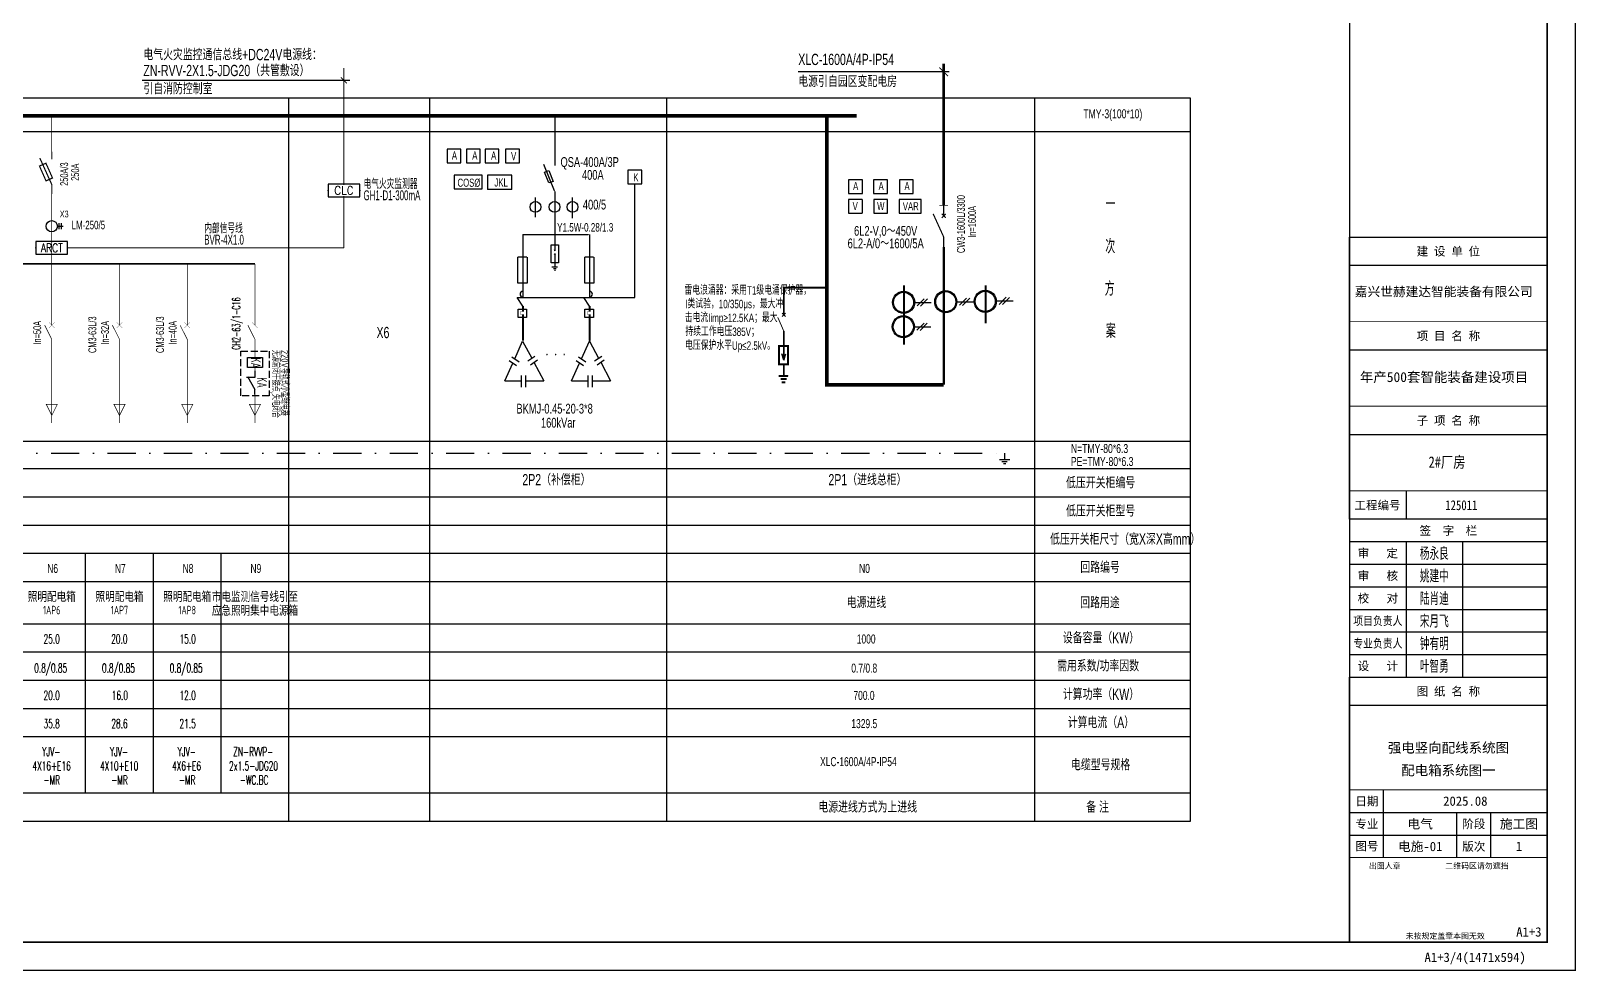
# Model space of a CAD drawing. Extents: x -1396510 to 1250330, y -1892470 to 1623980.
# Drawn here: x -563134 to -508375, y -598815 to -565483 of the extents above; entities that cross this region are included whole.
import ezdxf
from ezdxf.enums import TextEntityAlignment as Align

# ---------------------------------------------------------------- set-up
doc = ezdxf.new("R2010")
doc.units = 0
doc.header["$LTSCALE"] = 1000
doc.header["$MEASUREMENT"] = 0
for name, pattern in [('1#标准层核心筒$0$ADE户型核心筒-标准层$0$DASH', [0.35, 0.25, -0.1]), ('CONTINOUS', [0]), ('DASH', [0.35, 0.25, -0.1]), ('DASHDOTX2', [2, 1, -0.5, 0, -0.5])]:
    doc.linetypes.add(name, pattern=pattern)
doc.layers.get('Defpoints').update_dxf_attribs({"color": 210})
for name, color, linetype in [('-DS 电气', 130, 'Continuous'), ('0-cxFrame', 155, 'Continuous'), ('1', 161, 'Continuous'), ('DIM1', 3, 'Continuous'), ('ELEMENT', 3, 'Continuous'), ('PUB_TEXT', 7, 'Continuous'), ('qianming', 155, 'Continuous'), ('TEL_TEXT', 7, 'Continuous'), ('WIRE-照明', 1, 'Continuous'), ('电气标注', 6, 'Continuous'), ('电气系统图', 7, 'Continuous'), ('经纶图框—文字', 3, 'Continuous')]:
    doc.layers.add(name, color=color, linetype=linetype)
doc.layers.add('0-cxText', color=131, linetype='Continuous', lineweight=25)
doc.styles.add('_TEL_DIM', font='SIMPLEX', dxfattribs={"width": 0.8, "height": 3.5, "bigfont": 'HZTXT'})
doc.styles.add('BZHZ', font='bzxw', dxfattribs={"width": 0.8, "bigfont": 'bzhz'})
doc.styles.add('cx_biaoti', font='')
doc.styles.add('cx_tuming', font='simhei.ttf')
doc.styles.add('cx_tuqian1', font='')
doc.styles.add('GPS', font='gbenor.shx', dxfattribs={"width": 0.8, "bigfont": 'gbcbig.shx'})
doc.styles.add('HZ', font='hz100.shx', dxfattribs={"width": 0.7, "bigfont": 'h-z.shx'})
doc.styles.add('ROMANS', font='romans.shx')
doc.styles.add('SJS', font='@jxhc_en.shx', dxfattribs={"width": 0.71, "bigfont": '@jxhc_cn.shx'})
doc.styles.get("Standard").update_dxf_attribs({"font": 'gbenor.shx', "bigfont": 'gbcbig.shx'})
doc.styles.add('SYS', font='txt', dxfattribs={"width": 0.7})
doc.styles.add('TKJY_宋体', font='', dxfattribs={"width": 0.8})
doc.styles.add('TS', font='tssdeng.shx', dxfattribs={"width": 0.9, "bigfont": 'tssdchn.shx'})
doc.styles.add('黑体', font='simhei.ttf', dxfattribs={"height": 12})
doc.styles.get('cx_biaoti').set_extended_font_data('SimSun')
doc.styles.get('cx_tuqian1').set_extended_font_data('SimSun')
doc.styles.get('TKJY_宋体').set_extended_font_data('SimSun')

# ---------------------------------------------------------------- blocks, each defined once
blk = doc.blocks.new('S-370')
at = {"color": 3, "linetype": 'Continuous'}
blk.add_line((2.5, -6.25), (5, -6.25), dxfattribs=at)
at = {"color": 3, "linetype": 'Continuous', "const_width": 0.3}
blk.add_lwpolyline([(0, 0), (0, -12.5)], dxfattribs=at)
at = {"color": 3, "linetype": 'Continuous'}
blk.add_circle((0, -6.25), 2.5, dxfattribs=at)
at = {"layer": 'DIM1', "color": 4, "linetype": 'Continuous', "style": 'SYS', "width": 0.7, "flags": 1}
for tag in ['XYVALUE', 'VALUE']:
    blk.add_attdef(tag, text='', height=0.02, dxfattribs=at).set_placement((1.25, 3), align=Align.MIDDLE)
blk = doc.blocks.new('0208D')
at = {"color": 3, "linetype": 'Continuous', "const_width": 0.3}
blk.add_lwpolyline([(0, -7.5), (0, 0)], dxfattribs=at)
blk.add_lwpolyline([(0, -7.5), (2.5, -2.5), (-2.5, -2.5)], close=True, dxfattribs=at)
blk = doc.blocks.new('1107AA')
at = {"color": 3, "linetype": 'CONTINOUS'}
for points, const_width in [([(0, 0), (0, -3.75)], 0.3), ([(0, -10), (-3.16, -3.75)], 0.3), ([(1.25, -2.5), (-1.25, -5)], 0.1), ([(-1.25, -2.5), (1.25, -5)], 0.1), ([(0, -12.5), (0, -10)], 0.3)]:
    blk.add_lwpolyline(points, dxfattribs=dict(at, const_width=const_width))
at = {"color": 1, "linetype": 'CONTINOUS', "style": 'ROMANS', "width": 0.7, "flags": 8}
blk.add_attdef('QF10', (3.75, -7.5), '', height=2.5, dxfattribs=at)
blk = doc.blocks.new('A$C5D577B06')
at = {"layer": '电气系统图', "color": 3}
for p, q in [((1125, 450), (0, 450)), ((0, 450), (0, 0)), ((0, 0), (1125, 0)), ((1125, 0), (1125, 450))]:
    blk.add_line(p, q, dxfattribs=at)
for p in [(0, 225), (562, 450), (562, 0), (1125, 225)]:
    blk.add_point(p, dxfattribs=at)
at = {"layer": '电气系统图', "color": 3, "style": '_TEL_DIM'}
blk.add_attdef('RCD', text='', height=300, dxfattribs=at).set_placement((562, 225), align=Align.MIDDLE_CENTER)
at = {"layer": '电气系统图', "color": 3, "style": '_TEL_DIM', "flags": 1}
blk.add_attdef('A', text='', height=0.015, dxfattribs=at).set_placement((562, 0), align=Align.MIDDLE_CENTER)
blk = doc.blocks.new('$element$00000580')
at = {"const_width": 0.028}
for points in [[(0, 0), (0, -0.183)], [(-0.291, -0.342), (-0.139, -0.275), (0.017, -0.625), (-0.136, -0.693), (-0.291, -0.342)], [(0, -1), (0, -0.78), (-0.283, -0.152)]]:
    blk.add_lwpolyline(points, dxfattribs=at)
at = {"flags": 9}
blk.add_attdef('S', (0, 0), '', height=0.00000667, dxfattribs=at)
blk = doc.blocks.new('$element$00000576')
at = {"const_width": 0.028}
for points in [[(0, 0), (0, -0.25)], [(0, -1), (0, -0.75), (-0.25, -0.2)], [(-0.047, -0.297), (0.047, -0.203)], [(-0.047, -0.203), (0.047, -0.297)]]:
    blk.add_lwpolyline(points, dxfattribs=at)
at = {"flags": 9}
blk.add_attdef('S', (0, 0), '', height=0.00000667, dxfattribs=at)
blk = doc.blocks.new('20220821.11300300')
at = {"layer": '-DS 电气', "color": 0, "linetype": '1#标准层核心筒$0$ADE户型核心筒-标准层$0$DASH'}
for p, q in [((0, 1000), (1584, 1000)), ((0, 0), (0, 1000)), ((1584, 1000), (1584, 0)), ((1584, 0), (0, 0))]:
    blk.add_line(p, q, dxfattribs=at)
at = {"layer": '-DS 电气', "color": 0}
for p, q in [((227, 236), (227, 764)), ((227, 764), (582, 764)), ((582, 764), (582, 236)), ((582, 236), (227, 236)), ((698, 500), (940, 500)), ((903, 230), (1370, 500)), ((1542, 500), (1370, 500))]:
    blk.add_line(p, q, dxfattribs=at)
at = {"layer": '-DS 电气', "color": 0, "linetype": 'DASH', "ltscale": 2.5}
blk.add_line((940, 500), (940, 201), dxfattribs=at)
at = {"layer": '-DS 电气', "color": 0, "style": 'GPS', "width": 0.7}
blk.add_text('KA', height=350, dxfattribs=at).set_placement((235, 357))
blk.add_text('KA', height=350, dxfattribs=at).set_placement((1117, 575), align=Align.CENTER)
blk = doc.blocks.new('zjcx_lan_qianzi(Dragon)')
for p, q in [((-7000, 4800), (0, 4800)), ((-5000, 4800), (-5000, 0)), ((-3000, 4800), (-3000, 0)), ((-7000, 4000), (0, 4000)), ((-7000, 3200), (0, 3200)), ((-7000, 2400), (0, 2400)), ((-7000, 1600), (0, 1600)), ((-7000, 800), (0, 800))]:
    blk.add_line(p, q)
at = {"const_width": 30}
blk.add_lwpolyline([(-7000, 5600), (0, 5600)], dxfattribs=at)
blk.add_lwpolyline([(-7000, 5600), (0, 5600), (0, 0), (-7000, 0)], close=True, dxfattribs=at)
at = {"style": 'cx_biaoti'}
for s, p in [('签  字  栏', (-3500, 5200)), ('审   定', (-6000, 4400)), ('审   核', (-6000, 3600)), ('校   对', (-6000, 2800)), ('设   计', (-6000, 400))]:
    blk.add_text(s, height=300, dxfattribs=at).set_placement(p, align=Align.MIDDLE)
at = {"style": 'cx_biaoti', "width": 0.85}
for s, p in [('项目负责人', (-6000, 2000)), ('专业负责人', (-6000, 1200))]:
    blk.add_text(s, height=300, dxfattribs=at).set_placement(p, align=Align.MIDDLE)
blk = doc.blocks.new('T-签字(Dragon)')
at = {"layer": '0-cxFrame'}
blk.add_blockref('zjcx_lan_qianzi(Dragon)', (0, 0), dxfattribs=at)
at = {"layer": 'qianming', "style": 'BZHZ', "width": 0.8}
for s, p in [('杨永良', (-4000, 4400)), ('姚建中', (-4000, 3600)), ('陆肖迪', (-4000, 2800)), ('宋月飞', (-4000, 2000)), ('钟有明', (-4000, 1200)), ('叶智勇', (-4000, 400))]:
    blk.add_text(s, height=450, dxfattribs=at).set_placement(p, align=Align.MIDDLE)
blk = doc.blocks.new('zjcx_lan_tuming(Dragon)')
for p, q in [((-7000, 8400), (0, 8400)), ((-5800, 3000), (-5800, 5400)), ((-7000, 4600), (0, 4600)), ((-3200, 3000), (-3200, 4600)), ((-2000, 3000), (-2000, 4600)), ((-7000, 3800), (0, 3800))]:
    blk.add_line(p, q)
at = {"const_width": 30}
for points in [[(-7000, 9400), (0, 9400)], [(-7000, 5400), (0, 5400)], [(-7000, 3000), (0, 3000)], [(-7000, 0), (0, 0)]]:
    blk.add_lwpolyline(points, dxfattribs=at)
blk.add_lwpolyline([(-7000, 9400), (0, 9400), (0, 0), (-7000, 0)], close=True)
at = {"style": 'cx_biaoti'}
for s, p in [('图 纸 名 称', (-3500, 8900)), ('日期', (-6388, 5000)), ('专业', (-6388, 4200)), ('阶段', (-2600, 4200)), ('图号', (-6388, 3400)), ('版次', (-2600, 3400))]:
    blk.add_text(s, height=300, dxfattribs=at).set_placement(p, align=Align.MIDDLE)
for s, p in [('出图人章', (-6316, 2607)), ('二维码区请勿遮挡', (-3609, 2607)), ('未按规定盖章本图无效', (-5013, 120))]:
    blk.add_text(s, height=200, dxfattribs=at).set_placement(p)
blk = doc.blocks.new('T-图签(Dragon)')
blk.add_blockref('zjcx_lan_tuming(Dragon)', (0, 0))
at = {"color": 3, "style": 'cx_biaoti'}
for s, p in [('2025.08', (-2900, 5000)), ('电气', (-4500, 4200)), ('施工图', (-1000, 4200))]:
    blk.add_text(s, height=330, dxfattribs=at).set_placement(p, align=Align.MIDDLE)
blk = doc.blocks.new('zjcx_lan_xiangmu(Dragon)')
for p, q in [((-7000, 9000), (0, 9000)), ((-7000, 6000), (0, 6000)), ((-7000, 3000), (0, 3000)), ((-5000, 1000), (-5000, 0))]:
    blk.add_line(p, q)
at = {"const_width": 30}
for points in [[(-7000, 10000), (0, 10000)], [(-7000, 7000), (0, 7000)], [(-7000, 7000), (0, 7000)], [(-7000, 4000), (0, 4000)], [(-7000, 4000), (0, 4000)], [(-7000, 1000), (0, 1000)], [(-7000, 0), (0, 0)]]:
    blk.add_lwpolyline(points, dxfattribs=at)
blk.add_lwpolyline([(-7000, 10000), (0, 10000), (0, 0), (-7000, 0)], close=True)
at = {"style": 'cx_biaoti'}
for s, p in [('建 设 单 位', (-3500, 9500)), ('项 目 名 称', (-3500, 6500)), ('子 项 名 称', (-3500, 3500)), ('工程编号', (-6013, 500))]:
    blk.add_text(s, height=300, dxfattribs=at).set_placement(p, align=Align.MIDDLE)
blk = doc.blocks.new('T-项目(Dragon)')
blk.add_blockref('zjcx_lan_xiangmu(Dragon)', (0, 0))
at = {"color": 3, "style": 'cx_tuming'}
for s, height, p in [('嘉兴世赫建达智能装备有限公司', 330, (-6816, 7901)), ('年产500套智能装备建设项目 ', 350, (-6638, 4859))]:
    blk.add_text(s, height=height, dxfattribs=at).set_placement(p)
at = {"layer": '经纶图框—文字', "color": 4, "style": 'TKJY_宋体', "width": 0.8}
blk.add_text('125011', height=350, dxfattribs=at).set_placement((-3042, 316), align=Align.CENTER)
blk = doc.blocks.new('zjcx_T1(Dragon)')
at = {"layer": '0-cxFrame', "const_width": 50}
blk.add_lwpolyline([(-7000, 0), (0, 0), (0, 57400), (-7000, 57400)], close=True, dxfattribs=at)
at = {"layer": '0-cxFrame'}
for name, p in [('T-项目(Dragon)', (0, 15000)), ('T-签字(Dragon)', (0, 9400)), ('T-图签(Dragon)', (0, 0))]:
    blk.add_blockref(name, p, dxfattribs=at)
blk = doc.blocks.new('TK22.A1+3 L(Dragon)')
at = {"layer": '0-cxFrame', "color": 7, "const_width": 0.5}
blk.add_lwpolyline([(0, 0), (-1471, 0), (-1471, 594), (0, 594)], close=True, dxfattribs=at)
at = {"layer": '0-cxFrame', "const_width": 0.5}
for points in [[(-80, 10), (-1451, 10), (-1451, 584), (-80, 584)], [(-10, 10), (-80, 10), (-80, 584), (-10, 584)]]:
    blk.add_lwpolyline(points, close=True, dxfattribs=at)
at = {"layer": '0-cxFrame', "xscale": 0.01, "yscale": 0.01, "zscale": 0.01}
blk.add_blockref('zjcx_T1(Dragon)', (-10, 10), dxfattribs=at)
at = {"style": '黑体', "flags": 4}
blk.add_attdef('图幅', text='', height=3.3, dxfattribs=at).set_placement((-40, 3), align=Align.RIGHT)
at = {"layer": '0-cxFrame', "style": '黑体'}
blk.add_text('(1471x594)', height=3.3, dxfattribs=at).set_placement((-40, 3))
at = {"layer": '0-cxText', "flags": 4}
for tag, height, style, p in [('建设单位', 3.5, 'cx_tuming', (-45, 240)), ('项目名称', 3.5, 'cx_tuming', (-45, 210)), ('子项名称', 3.5, 'cx_tuming', (-45, 180)), ('工程编号', 3.3, 'cx_tuqian1', (-35, 165)), ('图名1', 3.5, 'cx_tuming', (-45, 87)), ('图名2', 3.5, 'cx_tuming', (-45, 79)), ('图名3', 3.5, 'cx_tuming', (-45, 71)), ('出图日期', 3.3, 'cx_tuqian1', (-39, 60)), ('专业', 3.3, 'cx_tuqian1', (-55, 52)), ('图号', 3.3, 'cx_tuqian1', (-55, 44)), ('版次', 3.3, 'cx_tuqian1', (-20, 44))]:
    blk.add_attdef(tag, text='', height=height, dxfattribs=dict(at, style=style)).set_placement(p, align=Align.MIDDLE)
at = {"layer": 'Defpoints', "color": 6, "flags": 4}
for tag, height, style, p in [('tufu', 3.3, '黑体', (-12, 12)), ('dwfname', 4, 'cx_tuqian1', (-80, 3))]:
    blk.add_attdef(tag, text='', height=height, dxfattribs=dict(at, style=style)).set_placement(p, align=Align.RIGHT)

msp = doc.modelspace()

# ---------------------------------------------------------------- linework, layer by layer
at = {"color": 3}
for p, q in [((-544571.8, -568490.3), (-544568.5, -570235.4)), ((-544569.3, -568490.3), (-544566.1, -570235.4)), ((-544569.3, -568490.3), (-544566, -570252.6)), ((-544565, -571175), (-544565, -572704.1)), ((-545701.2, -572704.1), (-543390.9, -572704.1)), ((-545701.2, -572704.1), (-545701.2, -574923)), ((-545701.2, -572704.1), (-545701.2, -574923)), ((-544569.6, -572696.2), (-544569.6, -573275.5)), ((-544695, -573705.2), (-544695, -573064)), ((-544695, -573064), (-544438.4, -573064)), ((-544589.4, -573237.3), (-544570.1, -573274.5)), ((-544570.1, -573274.5), (-544553.3, -573234.6)), ((-544438.4, -573064), (-544438.4, -573705.2)), ((-544438.4, -573705.2), (-544695, -573705.2)), ((-544669.7, -573847.7), (-544469.2, -573847.7)), ((-544581.8, -573404.7), (-544568.9, -573381.5)), ((-544569.6, -573380.4), (-544569.6, -573847.7)), ((-544568.9, -573381.5), (-544553.5, -573405.9)), ((-544619.6, -573910.5), (-544519.5, -573910.5)), ((-544583.9, -573967.7), (-544548, -573967.7)), ((-543334.4, -575243), (-543334.4, -575435.2)), ((-543334.4, -575541.8), (-543334.4, -576123.2)), ((-543334.4, -575913.3), (-543334.4, -576509)), ((-528447, -580685.9, -2461409469149.9), (-528812.5, -580685.9, -2461409469149.9)), ((-528540.1, -580755.4, -2461409469149.9), (-528722.2, -580755.4, -2461409469149.9)), ((-528583.2, -580826.3, -2461409469149.9), (-528662.4, -580826.3, -2461409469149.9)), ((-528629.8, -580448.4, -2461409469149.9), (-528629.8, -580685.9, -2461409469149.9))]:
    msp.add_line(p, q, dxfattribs=at)
at = {"color": 7}
for p, q in [((-544573, -571148.2), (-544951.6, -570221.5)), ((-545874.6, -574431.4), (-545874.6, -573508.8)), ((-545559.6, -573508.8), (-545874.6, -573508.8)), ((-545874.6, -574431.4), (-545874.6, -573508.8)), ((-545559.6, -573508.8), (-545874.6, -573508.8)), ((-545551.6, -573508.8), (-545551.6, -574431.4)), ((-545551.6, -573508.8), (-545551.6, -574431.4)), ((-543507.7, -574431.4), (-543507.7, -573508.8)), ((-543192.7, -573508.8), (-543507.7, -573508.8)), ((-543507.7, -574431.4), (-543507.7, -573508.8)), ((-543192.7, -573508.8), (-543507.7, -573508.8)), ((-543184.7, -573508.8), (-543184.7, -574431.4)), ((-543184.7, -573508.8), (-543184.7, -574431.4)), ((-545701.2, -575243), (-545904.5, -574940.1)), ((-545551.6, -574431.4), (-545874.6, -574431.4)), ((-545551.6, -574431.4), (-545874.6, -574431.4)), ((-543334.4, -575243), (-543537.6, -574940.1)), ((-543184.7, -574431.4), (-543507.7, -574431.4)), ((-543184.7, -574431.4), (-543507.7, -574431.4)), ((-546093.3, -577038.8), (-545832, -577213.9)), ((-546093.3, -577038.8), (-545832, -577213.9)), ((-545522.1, -577184.7), (-545272.9, -577009.7)), ((-545522.1, -577184.7), (-545272.9, -577009.7)), ((-545429.7, -577316.1), (-545180.6, -577141.1)), ((-545429.7, -577316.1), (-545180.6, -577141.1)), ((-543726.4, -577038.8), (-543465.1, -577213.9)), ((-543726.4, -577038.8), (-543465.1, -577213.9)), ((-543155.2, -577184.7), (-542906, -577009.7)), ((-543155.2, -577184.7), (-542906, -577009.7)), ((-543062.9, -577316.1), (-542813.7, -577141.1)), ((-543062.9, -577316.1), (-542813.7, -577141.1)), ((-546183.2, -577173), (-545921.9, -577348.1)), ((-546183.2, -577173), (-545921.9, -577348.1)), ((-545753, -578111.2), (-545753, -577702.7)), ((-545753, -578111.2), (-545753, -577702.7)), ((-545595, -578111.2), (-545595, -577702.7)), ((-545595, -578111.2), (-545595, -577702.7)), ((-543816.3, -577173), (-543555, -577348.1)), ((-543816.3, -577173), (-543555, -577348.1)), ((-543386.1, -578111.2), (-543386.1, -577702.7)), ((-543386.1, -578111.2), (-543386.1, -577702.7)), ((-543228.1, -578111.2), (-543228.1, -577702.7)), ((-543228.1, -578111.2), (-543228.1, -577702.7))]:
    msp.add_line(p, q, dxfattribs=at)
for p, q in [((-548128.6, -571077.1, -3281879625941.7), (-547141.9, -571077.1, -3281879625941.7)), ((-546084.5, -571104.4, -3281879625941.7), (-546954.5, -571104.4, -3281879625941.7)), ((-534914.8, -574587.9, -1640940313583.7), (-536451.6, -574587.9, -1640940313583.7))]:
    msp.add_line(p, q)
at = {"color": 2, "lineweight": 18}
for p, q in [((-536451.6, -574587.9, -1640940313583.7), (-536451.6, -575547, -1640940313583.7)), ((-536395.5, -575608.3, -1640940313583.7), (-536514.6, -575489.2, -1640940313583.7)), ((-536514.6, -575613.3, -1640940313583.7), (-536395.5, -575494.2, -1640940313583.7)), ((-536451.6, -576127.1, -1640940313583.7), (-536666, -575639.8, -1640940313583.7)), ((-536451.6, -576127.1, -1640940313583.7), (-536451.6, -576655, -1640940313583.7)), ((-536451.6, -576327.3, -1640940313583.7), (-536451.6, -576655, -1640940313583.7))]:
    msp.add_line(p, q, dxfattribs=at)
at = {"color": 2}
for p, q in [((-530231.7, -575212.1, -1640940313583.7), (-529979.5, -574959.9, -1640940313583.7)), ((-530114.5, -575215.9, -1640940313583.7), (-529862.3, -574963.7, -1640940313583.7)), ((-528825.1, -575180.7, -1640940313583.7), (-528572.9, -574928.5, -1640940313583.7)), ((-528707.9, -575184.5, -1640940313583.7), (-528455.7, -574932.3, -1640940313583.7)), ((-531850.4, -575107.3, -1640940313583.7), (-531226.2, -575107.3, -1640940313583.7)), ((-531725, -575235.1, -1640940313583.7), (-531472.8, -574982.9, -1640940313583.7)), ((-531607.8, -575238.9, -1640940313583.7), (-531355.6, -574986.7, -1640940313583.7)), ((-530357, -575084.3, -1640940313583.7), (-529732.9, -575084.3, -1640940313583.7)), ((-528950.4, -575052.9, -1640940313583.7), (-528326.3, -575052.9, -1640940313583.7)), ((-531861.3, -575969, -1640940313583.7), (-531237.1, -575969, -1640940313583.7)), ((-531736, -576096.8, -1640940313583.7), (-531483.8, -575844.6, -1640940313583.7)), ((-531618.7, -576100.6, -1640940313583.7), (-531366.6, -575848.4, -1640940313583.7))]:
    msp.add_line(p, q, dxfattribs=at)
at = {"color": 3, "lineweight": 40}
for p, q in [((-545701.2, -575243), (-545701.2, -575435.2)), ((-543334.4, -575243), (-543334.4, -575435.2)), ((-545701.2, -575541.8), (-545701.2, -576123.2)), ((-545701.2, -575913.3), (-545701.2, -576456.9)), ((-543334.4, -575541.8), (-543334.4, -576123.2)), ((-543334.4, -575913.3), (-543334.4, -576456.9))]:
    msp.add_line(p, q, dxfattribs=at)
at = {"linetype": 'DASHDOTX2'}
msp.add_line((-636423.8, -580448.3, -2461409469149.9), (-528629.8, -580448.4, -2461409469149.9), dxfattribs=at)
at = {"color": 2, "elevation": -1640940313583.7}
for points, const_width in [([(-530787.4, -566640.5), (-530785.9, -571665)], 87.8), ([(-530784.3, -574717.1), (-530784.3, -573139.4)], 87.8), ([(-532193.3, -574499.3), (-532193.3, -576601)], 71.3), ([(-530782.8, -575911.1), (-530782.8, -574777.2)], 89.2), ([(-530781.4, -575911.1), (-530781.4, -574717.1)], 89.2), ([(-529300.1, -574499.3), (-529300.1, -575851.1)], 71.3), ([(-530782.8, -575096.6), (-530782.8, -578029.3)], 89.2), ([(-530782.8, -578029.3), (-530782.8, -575911.1)], 89.2)]:
    msp.add_lwpolyline(points, dxfattribs=dict(at, const_width=const_width))
for points in [[(-530590.1, -566934.5), (-535946.2, -566934.5)], [(-545904.5, -574940.1), (-541733.3, -574940.1), (-541733.3, -570904)]]:
    msp.add_lwpolyline(points)
at = {"const_width": 128.6}
for points in [[(-533867.8, -568490.2), (-606793.8, -568490.2)], [(-530783.6, -578029.3), (-534928.9, -578029.3), (-534928.9, -568490.2)]]:
    msp.add_lwpolyline(points, dxfattribs=at)
at = {"color": 2, "lineweight": 18, "const_width": 67.5, "elevation": -1640940313583.7}
for points in [[(-534914.8, -574587.9), (-536451.6, -574587.9), (-536451.6, -575547)], [(-534914.8, -574587.9), (-536451.6, -574587.9), (-536451.6, -575547)], [(-536451.6, -576127.1), (-536451.6, -577083.9)]]:
    msp.add_lwpolyline(points, dxfattribs=at)
at = {"color": 7}
for centre in [(-545253.5, -571723.5), (-544577.1, -571723.5), (-543939, -571723.5)]:
    msp.add_circle(centre, 191.4, dxfattribs=at)
at = {"color": 2}
for centre, radius in [((-532207, -575107.3, -1640940313583.7), 392.3), ((-532207, -575107.3, -1640940313583.7), 356.7), ((-530713.7, -575084.3, -1640940313583.7), 392.3), ((-530713.7, -575084.3, -1640940313583.7), 356.7), ((-529314.3, -575071.6, -1640940313583.7), 392.3), ((-529314.3, -575071.6, -1640940313583.7), 356.7), ((-532217.9, -575969, -1640940313583.7), 392.3), ((-532217.9, -575969, -1640940313583.7), 356.7)]:
    msp.add_circle(centre, radius, dxfattribs=at)
at = {"linetype": 'Continuous'}
for centre, start, end in [((-545695.4, -574817.7), 93.16992, 266.83008), ((-543340.2, -574817.7), 273.16992, 86.83008)]:
    msp.add_arc(centre, 105.5, start, end, dxfattribs=at)
at = {"layer": '1', "color": 7}
for p, q in [((-545266.2, -571386.6), (-545266.2, -572091)), ((-543951.8, -571386.6), (-543951.8, -572121.6)), ((-545988.6, -577109), (-545707.5, -576477.9)), ((-545988.6, -577109), (-545707.5, -576477.9)), ((-545707.5, -576477.9), (-545383.5, -577087.4)), ((-545707.5, -576477.9), (-545383.5, -577087.4)), ((-543621.7, -577109), (-543340.7, -576477.9)), ((-543621.7, -577109), (-543340.7, -576477.9)), ((-543340.7, -576477.9), (-543016.6, -577087.4)), ((-543340.7, -576477.9), (-543016.6, -577087.4)), ((-546337, -577891.2), (-546055.3, -577258.7)), ((-546337, -577891.2), (-546055.3, -577258.7)), ((-545307.6, -577230.3), (-544956.2, -577891.2)), ((-545307.6, -577230.3), (-544956.2, -577891.2)), ((-543970.1, -577891.2), (-543688.4, -577258.7)), ((-543970.1, -577891.2), (-543688.4, -577258.7)), ((-542940.7, -577230.3), (-542589.3, -577891.2)), ((-542940.7, -577230.3), (-542589.3, -577891.2)), ((-546337, -577891.2), (-545753, -577891.2)), ((-546337, -577891.2), (-545753, -577891.2)), ((-545595, -577891.2), (-544956.2, -577891.2)), ((-545595, -577891.2), (-544956.2, -577891.2)), ((-543970.1, -577891.2), (-543386.1, -577891.2)), ((-543970.1, -577891.2), (-543386.1, -577891.2)), ((-543228.1, -577891.2), (-542589.3, -577891.2)), ((-543228.1, -577891.2), (-542589.3, -577891.2))]:
    msp.add_line(p, q, dxfattribs=at)
at = {"layer": 'TEL_TEXT', "color": 255}
for p, q in [((-547893.4, -569680.9, -3281879625941.7), (-548382.1, -569680.9, -3281879625941.7)), ((-548382.1, -569680.9, -3281879625941.7), (-548382.1, -570162.1, -3281879625941.7)), ((-547893.4, -570162.1, -3281879625941.7), (-547893.4, -569680.9, -3281879625941.7)), ((-547698.9, -569680.9, -3281879625941.7), (-547698.9, -570162.1, -3281879625941.7)), ((-547210.1, -569680.9, -3281879625941.7), (-547698.9, -569680.9, -3281879625941.7)), ((-547210.1, -570162.1, -3281879625941.7), (-547210.1, -569680.9, -3281879625941.7)), ((-546548.8, -569680.9, -3281879625941.7), (-547037.6, -569680.9, -3281879625941.7)), ((-547037.6, -569680.9, -3281879625941.7), (-547037.6, -570162.1, -3281879625941.7)), ((-546548.8, -570162.1, -3281879625941.7), (-546548.8, -569680.9, -3281879625941.7)), ((-545822.5, -569680.9, -3281879625941.7), (-546311.3, -569680.9, -3281879625941.7)), ((-546311.3, -569680.9, -3281879625941.7), (-546311.3, -570162.1, -3281879625941.7)), ((-545822.5, -570162.1, -3281879625941.7), (-545822.5, -569680.9, -3281879625941.7)), ((-548382.1, -570162.1, -3281879625941.7), (-547893.4, -570162.1, -3281879625941.7)), ((-547698.9, -570162.1, -3281879625941.7), (-547210.1, -570162.1, -3281879625941.7)), ((-547037.6, -570162.1, -3281879625941.7), (-546548.8, -570162.1, -3281879625941.7)), ((-546311.3, -570162.1, -3281879625941.7), (-545822.5, -570162.1, -3281879625941.7)), ((-541488.9, -570422.7), (-541977.7, -570422.7)), ((-541977.7, -570422.7), (-541977.7, -570904)), ((-541488.9, -570904), (-541488.9, -570422.7)), ((-548128.6, -570595.8, -3281879625941.7), (-548128.6, -571077.1, -3281879625941.7)), ((-547141.9, -570595.8, -3281879625941.7), (-548128.6, -570595.8, -3281879625941.7)), ((-547141.9, -571077.1, -3281879625941.7), (-547141.9, -570595.8, -3281879625941.7)), ((-546084.5, -570597, -3281879625941.7), (-546954.5, -570597, -3281879625941.7)), ((-546954.5, -570597, -3281879625941.7), (-546954.5, -571104.4, -3281879625941.7)), ((-546084.5, -571104.4, -3281879625941.7), (-546084.5, -570597, -3281879625941.7)), ((-541977.7, -570904), (-541488.9, -570904)), ((-534155.3, -570764.8, -3281879625941.7), (-534155.3, -571246.1, -3281879625941.7)), ((-533666.5, -570764.8, -3281879625941.7), (-534155.3, -570764.8, -3281879625941.7)), ((-533666.5, -571246.1, -3281879625941.7), (-533666.5, -570764.8, -3281879625941.7)), ((-533270.3, -570764.8, -3281879625941.7), (-533270.3, -571246.1, -3281879625941.7)), ((-532781.5, -570764.8, -3281879625941.7), (-533270.3, -570764.8, -3281879625941.7)), ((-532781.5, -571246.1, -3281879625941.7), (-532781.5, -570764.8, -3281879625941.7)), ((-532353, -570764.8, -3281879625941.7), (-532353, -571246.1, -3281879625941.7)), ((-531864.2, -570764.8, -3281879625941.7), (-532353, -570764.8, -3281879625941.7)), ((-531864.2, -571246.1, -3281879625941.7), (-531864.2, -570764.8, -3281879625941.7)), ((-533670.7, -571459.9, -3281879625941.7), (-534159.5, -571459.9, -3281879625941.7)), ((-534159.5, -571459.9, -3281879625941.7), (-534159.5, -571941.2, -3281879625941.7)), ((-534155.3, -571246.1, -3281879625941.7), (-533666.5, -571246.1, -3281879625941.7)), ((-533670.7, -571459.9, -3281879625941.7), (-533670.7, -571941.2, -3281879625941.7)), ((-533270.3, -571246.1, -3281879625941.7), (-532781.5, -571246.1, -3281879625941.7)), ((-532775.5, -571459.9, -3281879625941.7), (-533264.3, -571459.9, -3281879625941.7)), ((-533264.3, -571459.9, -3281879625941.7), (-533264.3, -571941.2, -3281879625941.7)), ((-532775.5, -571941.2, -3281879625941.7), (-532775.5, -571459.9, -3281879625941.7)), ((-531582.7, -571459.9, -3281879625941.7), (-532369.4, -571459.9, -3281879625941.7)), ((-532369.4, -571459.9, -3281879625941.7), (-532369.4, -571941.2, -3281879625941.7)), ((-532353, -571246.1, -3281879625941.7), (-531864.2, -571246.1, -3281879625941.7)), ((-531582.7, -571941.2, -3281879625941.7), (-531582.7, -571459.9, -3281879625941.7)), ((-534159.5, -571941.2, -3281879625941.7), (-533670.7, -571941.2, -3281879625941.7)), ((-533264.3, -571941.2, -3281879625941.7), (-532775.5, -571941.2, -3281879625941.7)), ((-532369.4, -571941.2, -3281879625941.7), (-531582.7, -571941.2, -3281879625941.7)), ((-536451.6, -576550.4, -1640940313583.7), (-536451.6, -577083.9, -1640940313583.7)), ((-536619, -577307.7, -1640940313583.7), (-536619, -576655, -1640940313583.7)), ((-536619, -576655, -1640940313583.7), (-536451.6, -576655, -1640940313583.7)), ((-536455.5, -577159.7, -1640940313583.7), (-536526.5, -576935.1, -1640940313583.7)), ((-536491, -576958.7, -1640940313583.7), (-536455.5, -577159.7, -1640940313583.7)), ((-536455.5, -577159.7, -1640940313583.7), (-536384.5, -576935.1, -1640940313583.7)), ((-536420, -576958.7, -1640940313583.7), (-536455.5, -577159.7, -1640940313583.7)), ((-536305.1, -577307.7, -1640940313583.7), (-536619, -577307.7, -1640940313583.7))]:
    msp.add_line(p, q, dxfattribs=at)
at = {"layer": 'WIRE-照明', "color": 10, "linetype": 'Continuous'}
msp.add_line((-543334.4, -572704.1), (-543334.4, -574923), dxfattribs=at)
msp.add_line((-543334.4, -572704.1), (-543334.4, -574923), dxfattribs=at)
at = {"layer": 'WIRE-照明', "linetype": 'Continuous', "lineweight": 18}
for p, q in [((-536451.6, -576655, -1640940313583.7), (-536305.1, -576655, -1640940313583.7)), ((-536305.1, -576655, -1640940313583.7), (-536305.1, -577307.7, -1640940313583.7)), ((-536451.6, -577307.7, -1640940313583.7), (-536451.6, -577716.6, -1640940313583.7)), ((-536298.8, -577716.6, -1640940313583.7), (-536629.9, -577716.6, -1640940313583.7))]:
    msp.add_line(p, q, dxfattribs=at)
at = {"layer": 'WIRE-照明', "color": 10, "linetype": 'Continuous'}
for points, const_width in [([(-544568.5, -570235.4), (-544568.5, -568490.3)], 27), ([(-544566.1, -570235.4), (-544566.1, -568490.3)], 27), ([(-544566, -570252.6), (-544566, -568490.3)], 27), ([(-544573, -573066), (-544573, -571148.2)], 27.5), ([(-545701.2, -574923), (-545701.2, -572704.1)], 27.5), ([(-545701.2, -572704.1), (-543334.4, -572704.1)], 27.5), ([(-543334.4, -572704.1), (-543334.4, -574923)], 27.5), ([(-545701.2, -575343.9), (-545701.2, -575243)], 27.5), ([(-543334.4, -575243), (-543334.4, -575343.9)], 27.5), ([(-545701.2, -575913.3), (-545701.2, -575639.1)], 27.5), ([(-545701.2, -576456.9), (-545701.2, -575913.3)], 27.5), ([(-543334.4, -575639.1), (-543334.4, -575913.3)], 27.5), ([(-543334.4, -575913.3), (-543334.4, -576509)], 27.5)]:
    msp.add_lwpolyline(points, dxfattribs=dict(at, const_width=const_width))
at = {"layer": 'WIRE-照明', "linetype": 'Continuous', "lineweight": 18, "const_width": 67.5, "elevation": -1640940313583.7}
for points in [[(-536619, -576655), (-536305.1, -576655), (-536305.1, -577307.7), (-536619, -577307.7), (-536619, -576655)], [(-536629.9, -577716.6), (-536298.8, -577716.6)], [(-536451.6, -577307.7), (-536451.6, -577716.6)], [(-536567.9, -577821.8), (-536347.1, -577821.8)], [(-536526.3, -577939.5), (-536398.4, -577939.5)]]:
    msp.add_lwpolyline(points, dxfattribs=at)
at = {"layer": '电气标注', "color": 1}
msp.add_lwpolyline([(-544928.7, -570492.1), (-544776.2, -570436.4), (-544620.9, -570816.6), (-544773.4, -570872.3)], close=True, dxfattribs=at)
at = {"layer": '电气标注', "color": 3, "elevation": -820469823050}
for points in [[(-545870.1, -575343.9), (-545565.2, -575343.9), (-545565.2, -575639.1), (-545870.1, -575639.1)], [(-543503.2, -575343.9), (-543198.3, -575343.9), (-543198.3, -575639.1), (-543503.2, -575639.1)]]:
    msp.add_lwpolyline(points, close=True, dxfattribs=at)
at = {"layer": '电气标注', "color": 3, "const_width": 10, "elevation": -820469823050}
for points in [[(-545695.5, -575435.2), (-545780.6, -575435.2), (-545780.6, -575541.8), (-545698.4, -575541.8)], [(-545695.5, -575435.2), (-545695.5, -575343.9)], [(-543328.7, -575435.2), (-543413.8, -575435.2), (-543413.8, -575541.8), (-543331.5, -575541.8)], [(-543328.7, -575435.2), (-543328.7, -575343.9)], [(-545698.4, -575541.8), (-545698.4, -575639.1)], [(-543331.5, -575541.8), (-543331.5, -575639.1)]]:
    msp.add_lwpolyline(points, dxfattribs=at)
at = {"layer": '电气系统图'}
msp.add_line((-551830.3, -567237), (-559192.8, -567237), dxfattribs=at)
at = {"layer": '电气系统图', "color": 3}
for p, q in [((-522038.9, -567871.3), (-584093.6, -567871.3)), ((-553993.3, -593500.2), (-553993.4, -567871.5)), ((-548993.3, -593500), (-548993.3, -567871.2)), ((-540593.7, -593500), (-540593.8, -567871.2)), ((-527554.7, -593500), (-527554.8, -567871.2)), ((-522038.8, -593500.1), (-522038.9, -567871.3)), ((-522038.9, -569064.1), (-606793.8, -569064.2)), ((-562129.8, -572516.7), (-562129.8, -572297.9)), ((-562049.8, -572516.7), (-562049.8, -572297.9)), ((-642409.9, -580025.7), (-522038.8, -580025.6)), ((-584093.6, -581000.1), (-522038.8, -581000.1)), ((-584093.6, -582000.1), (-522038.8, -582000.1)), ((-584093.6, -583000.1), (-522038.8, -583000.1)), ((-584093.6, -584000.1), (-522038.8, -584000.1)), ((-561193.5, -592500.1), (-561193.6, -584000.1)), ((-558793.5, -592500.1), (-558793.6, -584000.1)), ((-556393.5, -592500.1), (-556393.6, -584000.1)), ((-584093.6, -585000.1), (-522038.8, -585000.1)), ((-584093.6, -586500.1), (-522038.8, -586500.1)), ((-584093.6, -587500.1), (-522038.8, -587500.1)), ((-584093.6, -588500.1), (-522038.8, -588500.1)), ((-584093.6, -589500.1), (-522038.8, -589500.1)), ((-584093.6, -590500.1), (-522038.8, -590500.1)), ((-584093.6, -592500.1), (-522038.8, -592500.1)), ((-584093.6, -593500.1), (-522038.8, -593500.1))]:
    msp.add_line(p, q, dxfattribs=at)
at = {"layer": '电气系统图', "const_width": 35}
for points in [[(-552146.6, -567131.2), (-551934.4, -567343.3)], [(-552040.5, -566801.1), (-552040.5, -570912)], [(-530941.2, -566780.6), (-530633.5, -567088.3)], [(-552040.5, -571362), (-552040.5, -573174.5)], [(-561831, -573174.5), (-552040.5, -573174.5)]]:
    msp.add_lwpolyline(points, dxfattribs=at)
at = {"layer": '电气系统图', "color": 3}
for points, const_width in [([(-562393.5, -568490.2), (-562393.5, -570036.5)], 24), ([(-562393.5, -573741.4), (-562393.5, -570931.5)], 24), ([(-562393.5, -572949.5), (-562393.5, -572058.4)], 24), ([(-574393.5, -573741.4), (-555193.5, -573741.4)], 70), ([(-562393.5, -575616.8), (-562393.5, -573741.4)], 24), ([(-559993.6, -575616.8), (-559993.6, -573741.4)], 24), ([(-557593.6, -575616.8), (-557593.6, -573741.4)], 24), ([(-555193.5, -575616.8), (-555193.5, -573741.4)], 24), ([(-562393.5, -576616.8), (-562393.5, -579385.3)], 24), ([(-559993.6, -576616.8), (-559993.6, -579385.3)], 24), ([(-557593.6, -576616.8), (-557593.6, -579385.3)], 24), ([(-555193.5, -576616.8), (-555193.5, -577058.4)], 24), ([(-555193.5, -577413.4), (-555193.5, -577771.2)], 24), ([(-555193.5, -578201.8), (-555193.5, -579385.3)], 24)]:
    msp.add_lwpolyline(points, dxfattribs=dict(at, const_width=const_width))
at = {"layer": '电气系统图', "color": 3, "const_width": 24, "elevation": -1640940313583.7}
msp.add_lwpolyline([(-530935.9, -571663.7), (-530635.9, -571663.7)], dxfattribs=at)

# ---------------------------------------------------------------- block references
at = {"layer": '-DS 电气', "color": 3, "rotation": 270}
msp.add_blockref('20220821.11300300', (-555693.6, -576831.5), dxfattribs=at)
at = {"layer": '0-cxFrame'}
ref = msp.add_blockref('TK22.A1+3 L(Dragon)', (-508400, -598790), dxfattribs=dict(at, xscale=100, yscale=100, zscale=100))
ref.add_attrib('图名2', '强电竖向配线系统图', dxfattribs={"layer": '0-cxText', "height": 350, "style": 'cx_tuming'}).set_placement((-512900, -590890), align=Align.MIDDLE)
ref.add_attrib('图名3', '配电箱系统图一', dxfattribs={"layer": '0-cxText', "height": 350, "style": 'cx_tuming'}).set_placement((-512900, -591690), align=Align.MIDDLE)
ref.add_attrib('图号', '电施-01', dxfattribs={"layer": '0-cxText', "height": 330, "style": 'cx_tuqian1'}).set_placement((-513900, -594390), align=Align.MIDDLE)
ref.add_attrib('版次', '1', dxfattribs={"layer": '0-cxText', "height": 330, "style": 'cx_tuqian1'}).set_placement((-510400, -594390), align=Align.MIDDLE)
ref.add_attrib('图幅', 'A1+3/4', dxfattribs={"layer": '0', "height": 330, "style": '黑体'}).set_placement((-512400, -598490), align=Align.RIGHT)
ref.add_attrib('tufu', 'A1+3', dxfattribs={"layer": 'Defpoints', "color": 6, "height": 330, "style": '黑体'}).set_placement((-509600, -597590), align=Align.RIGHT)
at = {"layer": 'ELEMENT', "xscale": 1500, "yscale": 1500, "zscale": 1500}
for name, p in [('$element$00000580', (-562393.5, -569761.5)), ('$element$00000576', (-530785.9, -571665, -1640940313583.7))]:
    msp.add_blockref(name, p, dxfattribs=at)
at = {"layer": '电气系统图'}
ref = msp.add_blockref('A$C5D577B06', (-552603, -571362), dxfattribs=at)
ref.add_attrib('RCD', 'CLC', dxfattribs={"color": 3, "height": 300, "style": '_TEL_DIM', "width": 0.9}).set_placement((-552040.5, -571137), align=Align.MIDDLE_CENTER)
at = {"layer": '电气系统图', "color": 3, "xscale": 80, "yscale": 80, "zscale": 80}
for name, p in [('S-370', (-562393.5, -571907.3)), ('1107AA', (-562393.5, -575616.8)), ('1107AA', (-559993.6, -575616.8)), ('1107AA', (-557593.6, -575616.8)), ('1107AA', (-555193.5, -575616.8)), ('0208D', (-562393.5, -578516.8)), ('0208D', (-559993.6, -578516.8)), ('0208D', (-557593.6, -578516.8)), ('0208D', (-555193.5, -578516.8))]:
    msp.add_blockref(name, p, dxfattribs=at)
at = {"layer": '电气系统图'}
ref = msp.add_blockref('A$C5D577B06', (-562956, -573399.5), dxfattribs=at)
ref.add_attrib('RCD', 'ARCT', dxfattribs={"color": 3, "height": 300, "style": '_TEL_DIM', "width": 0.8}).set_placement((-562393.5, -573174.5), align=Align.MIDDLE_CENTER)

# ---------------------------------------------------------------- texts
at = {"color": 7, "style": 'HZ', "width": 0.71}
for s, height, p in [('QSA-400A/3P ', 346.5, (-544365.9, -570305.2)), ('400A', 346.5, (-543604.3, -570760.9)), ('400/5', 346.5, (-543572.3, -571814.6)), ('雷电浪涌器：采用T1级电涌保护器，', 300, (-539972.1, -574832.9)), ('击电流Iimp≥12.5KA；最大', 300, (-539963.2, -575806.8)), ('I类试验，10/350μs，最大冲', 300, (-539945.1, -575315.6)), ('持续工作电压385V；', 300, (-539940, -576298.4)), ('电压保护水平Up≤2.5kV。', 300, (-539950.8, -576788.5)), ('．．．', 330.48, (-544917.2, -577024.7)), ('BKMJ-0.45-20-3*8', 346.5, (-545927.1, -579048.5, 1640939312358.1)), ('160kVar', 346.5, (-545057.1, -579546.6, 1640939312358.1))]:
    msp.add_text(s, height=height, dxfattribs=at).set_placement(p)
at = {"style": 'SJS', "width": 0.714}
msp.add_text('Y1.5W-0.28/1.3', height=300, dxfattribs=at).set_placement((-544485.4, -572597.7, -3281879625941.7))
at = {"color": 7, "style": 'HZ', "width": 0.71}
for s, p in [('6L2-V,0～450V', (-532842.1, -572745.8)), ('6L2-A/0～1600/5A', (-532842.1, -573188.8))]:
    msp.add_text(s, height=346.5, dxfattribs=at).set_placement(p, align=Align.CENTER)
at = {"layer": 'PUB_TEXT', "color": 3, "style": 'TS'}
for s, height, width, p in [('照明配电箱', 340, 0.8, (-562393.5, -585725.4)), ('照明配电箱', 340, 0.8, (-559993.5, -585725.4)), ('照明配电箱', 340, 0.8, (-557593.6, -585725.4)), ('市电监测信号线引至', 340, 0.8, (-555193.6, -585725.5)), ('1AP6', 300, 0.6, (-562393.5, -586165.4)), ('1AP7', 300, 0.6, (-559993.5, -586165.4)), ('1AP8', 300, 0.6, (-557593.6, -586165.4)), ('应急照明集中电源箱', 340, 0.8, (-555193.6, -586217.5))]:
    msp.add_text(s, height=height, dxfattribs=dict(at, width=width)).set_placement(p, align=Align.CENTER)
at = {"layer": 'TEL_TEXT', "color": 255, "style": 'SJS', "width": 0.714}
for s, height, p in [('TMY-3(100*10)', 320, (-525837.8, -568582.1, -3281879625941.7)), ('A', 288.1, (-548215.7, -570044.8, -3281879625941.7)), ('A', 288.1, (-547492.8, -570044.8, -3281879625941.7)), ('A', 288.1, (-546824.7, -570044.8, -3281879625941.7)), ('V', 288.1, (-546117.2, -570067.7, -3281879625941.7)), ('K', 288.1, (-541782.7, -570818.6)), ('COS%%C', 288.07, (-548014.9, -571008.8, -3281879625941.7)), ('JKL', 288.07, (-546706.3, -571001.4, -3281879625941.7)), ('A', 288.1, (-533996.3, -571128.8, -3281879625941.7)), ('A', 288.1, (-533094.2, -571128.8, -3281879625941.7)), ('A', 288.1, (-532175.5, -571128.8, -3281879625941.7)), ('V', 288.1, (-534014.2, -571838.5, -3281879625941.7)), ('W', 288.1, (-533144.9, -571838.5, -3281879625941.7)), ('VAR', 288.07, (-532235.1, -571843.5, -3281879625941.7)), ('N=TMY-80*6.3', 320, (-526278, -580448.9, -3281879625941.7)), ('PE=TMY-80*6.3', 320, (-526278, -580908.5, -3281879625941.7))]:
    msp.add_text(s, height=height, dxfattribs=at).set_placement(p)
at = {"layer": 'TEL_TEXT', "color": 3, "linetype": 'ByBlock', "style": 'GPS', "width": 0.85}
for s, p in [('无源常闭干接点,失电闭合', (-554587.2, -576790.9)), ('220V导轨式小型继电器', (-554261.4, -576792.7))]:
    msp.add_text(s, height=250, rotation=270, dxfattribs=at).set_placement(p)
at = {"layer": '电气系统图', "style": 'HZ'}
for s, height, width, p in [('电气火灾监控通信总线+DC24V电源线：', 400, 0.7, (-559148.8, -566522.5)), ('ZN-RVV-2X1.5-JDG20（共管敷设）', 400, 0.7, (-559148.8, -567087)), ('XLC-1600A/4P-IP54', 400, 0.7, (-535939.7, -566693.5)), ('引自消防控制室', 400, 0.7, (-559148.8, -567729.9)), ('电源引自园区变配电房', 400, 0.7, (-535939.7, -567473.5)), ('GH1-D1-300mA', 350, 0.6, (-551345.2, -571486.5)), ('电气火灾监测器', 350, 0.6, (-551345.2, -571084)), ('LM-250/5', 300, 0.7, (-561690.1, -572515.4)), ('内部信号线', 350, 0.6, (-556990.2, -572656.5)), ('BVR-4X1.0', 350, 0.6, (-556990.2, -573059))]:
    msp.add_text(s, height=height, dxfattribs=dict(at, width=width)).set_placement(p)
at = {"layer": '电气系统图', "color": 3}
for s, style, width, p in [('250A/3', 'HZ', 0.7, (-561815.6, -570975.5)), ('250A', 'HZ', 0.7, (-561426.5, -570798.3)), ('CW3-1600L/3300', 'HZ', 0.7, (-530035.2, -573358.4)), ('In=1600A', 'HZ', 0.7, (-529640.3, -572818.4)), ('CH2-63/1-C16', '_TEL_DIM', 0.6, (-555716.6, -576788.3)), ('In=50A', 'HZ', 0.7, (-562769.9, -576602.8)), ('CM3-63L/3', 'HZ', 0.7, (-560816.6, -576902.8)), ('In=32A', 'HZ', 0.7, (-560369.9, -576602.8)), ('CM3-63L/3', 'HZ', 0.7, (-558416.6, -576902.8)), ('In=40A', 'HZ', 0.7, (-557969.9, -576602.8))]:
    msp.add_text(s, height=280, rotation=90, dxfattribs=dict(at, style=style, width=width)).set_placement(p)
for s, height, style, width, p in [('一', 500, 'HZ', 0.7, (-525053.9, -571871.4)), ('X3', 240, 'HZ', 0.7, (-562110.1, -572095.1)), ('次', 500, 'HZ', 0.7, (-525057.1, -573371.4)), ('方', 500, 'HZ', 0.7, (-525079.1, -574871.4)), ('案', 500, 'HZ', 0.7, (-525036.6, -576371.4)), ('2P2（补偿柜）', 400, 'HZ', 0.7, (-545717.9, -581593.6)), ('2P1（进线总柜）', 400, 'HZ', 0.7, (-534871, -581593.4)), ('低压开关柜编号', 400, 'HZ', 0.7, (-526450.3, -581700.1)), ('低压开关柜型号', 400, 'HZ', 0.7, (-526450.3, -582700.1)), ('低压开关柜尺寸（宽X深X高mm）', 400, 'HZ', 0.7, (-527017.1, -583700.1)), ('回路编号', 400, 'HZ', 0.7, (-525945.1, -584700.1)), ('N6', 320, 'HZ', 0.7, (-562553.5, -584700.1)), ('N7', 320, 'HZ', 0.7, (-560158.1, -584700.1)), ('N8', 320, 'HZ', 0.7, (-557758.1, -584700.1)), ('N9', 320, 'HZ', 0.7, (-555353.5, -584700.1)), ('N0', 320, 'HZ', 0.7, (-533784.3, -584699.9)), ('电源进线', 400, 'HZ', 0.7, (-534221.9, -585946.8)), ('回路用途', 400, 'HZ', 0.7, (-525948.9, -585950.1)), ('25.0', 320, '_TEL_DIM', 0.6, (-562686.1, -587200)), ('20.0', 320, '_TEL_DIM', 0.6, (-560286.1, -587200.1)), ('15.0', 320, '_TEL_DIM', 0.6, (-557867.8, -587200.1)), ('1000', 320, 'HZ', 0.7, (-533866.6, -587201.1)), ('设备容量（KW）', 400, 'HZ', 0.7, (-526563.9, -587200.1)), ('0.8/0.85', 320, '_TEL_DIM', 0.6, (-563015.2, -588232.4)), ('0.8/0.85', 320, '_TEL_DIM', 0.6, (-560615.2, -588232.4)), ('0.8/0.85', 320, '_TEL_DIM', 0.6, (-558215.2, -588232.4)), ('0.7/0.8', 320, 'HZ', 0.7, (-534059.3, -588233.5)), ('需用系数/功率因数', 400, 'HZ', 0.7, (-526766.6, -588190.6)), ('20.0', 320, '_TEL_DIM', 0.6, (-562686.1, -589200)), ('16.0', 320, '_TEL_DIM', 0.6, (-560267.8, -589200.1)), ('12.0', 320, '_TEL_DIM', 0.6, (-557867.8, -589200.1)), ('700.0', 320, 'HZ', 0.7, (-533985.4, -589201.1)), ('计算功率（KW）', 400, 'HZ', 0.7, (-526563.9, -589200.1)), ('35.8', 320, '_TEL_DIM', 0.6, (-562686.1, -590200)), ('28.6', 320, '_TEL_DIM', 0.6, (-560281.5, -590200.1)), ('21.5', 320, '_TEL_DIM', 0.6, (-557867.8, -590200.1)), ('1329.5', 320, 'HZ', 0.7, (-534058.6, -590201.1)), ('计算电流（A）', 400, 'HZ', 0.7, (-526388.6, -590200.1)), ('4X16+E16', 320, '_TEL_DIM', 0.6, (-563079.2, -591700)), ('YJV-', 320, '_TEL_DIM', 0.6, (-562731.8, -591200)), ('4X10+E10', 320, '_TEL_DIM', 0.6, (-560683.8, -591700.1)), ('YJV-', 320, '_TEL_DIM', 0.6, (-560331.8, -591200.1)), ('4X6+E6', 320, '_TEL_DIM', 0.6, (-558133, -591700.1)), ('YJV-', 320, '_TEL_DIM', 0.6, (-557931.8, -591200.1)), ('2x1.5-JDG20', 320, '_TEL_DIM', 0.6, (-556112.4, -591700)), ('ZN-RVVP-', 320, '_TEL_DIM', 0.6, (-555961.5, -591200)), ('XLC-1600A/4P-IP54', 320, 'HZ', 0.7, (-535166, -591548.9)), ('电缆型号规格', 400, 'HZ', 0.7, (-526276.4, -591700.1)), ('-MR', 320, '_TEL_DIM', 0.6, (-562686.1, -592200)), ('-MR', 320, '_TEL_DIM', 0.6, (-560286.1, -592200.1)), ('-MR', 320, '_TEL_DIM', 0.6, (-557886.1, -592200.1)), ('-WC.BC', 320, '_TEL_DIM', 0.6, (-555728.4, -592200)), ('电源进线方式为上进线', 400, 'HZ', 0.7, (-535229.5, -593197)), ('备 注', 400, 'HZ', 0.7, (-525734.7, -593200.1))]:
    msp.add_text(s, height=height, dxfattribs=dict(at, style=style, width=width)).set_placement(p)
at = {"layer": '电气系统图', "style": 'HZ', "width": 0.7}
msp.add_text('X6', height=400, dxfattribs=at).set_placement((-550657.7, -576376.3), align=Align.CENTER)
at = {"layer": '经纶图框—文字', "style": 'TKJY_宋体', "width": 0.8}
msp.add_text('2#厂房', height=400, dxfattribs=at).set_placement((-512947.3, -580968.3), align=Align.CENTER)

doc.saveas('drawing.dxf')
